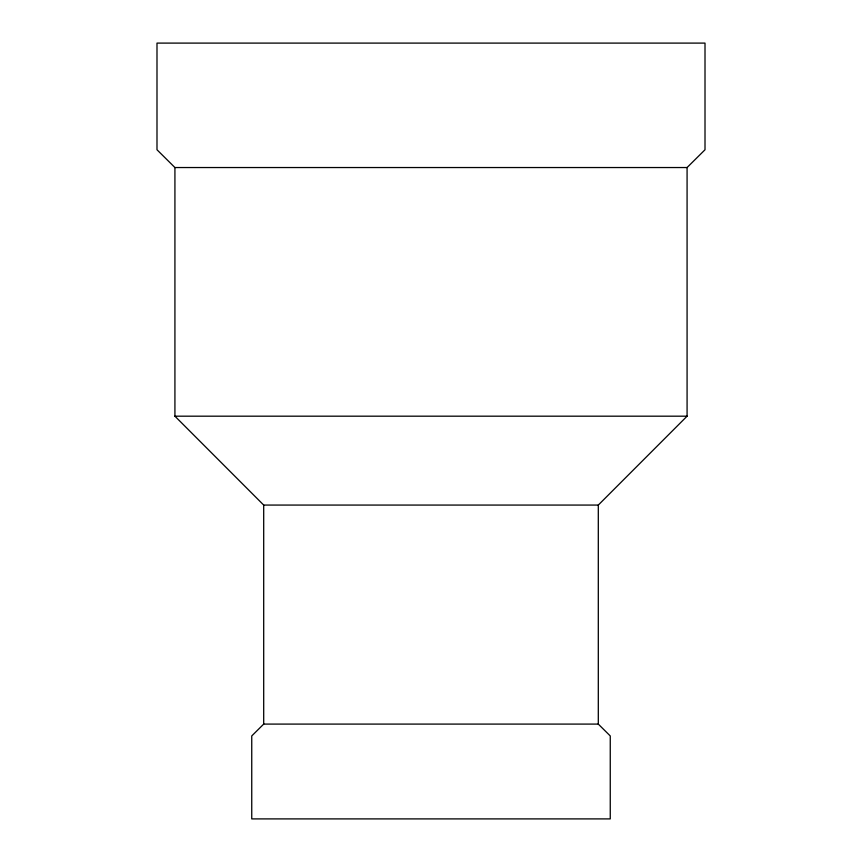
<?xml version="1.0" encoding="UTF-8"?>
<svg xmlns="http://www.w3.org/2000/svg" width="862" height="862" viewBox="0 0 862 862"><rect width="100%" height="100%" fill="white"/><g stroke="black" fill="none" stroke-linecap="round" stroke-linejoin="round"><path stroke-width="1.29" d="M598.303 724.091L263.697 724.091L251.747 735.943L251.747 818.9L610.253 818.9L610.253 735.943L598.303 724.091L598.303 505.067L687.079 416.184L687.079 167.54L705.008 149.762L705.008 43.1L156.992 43.1L156.992 149.762L174.921 167.54L687.079 167.54M174.921 167.54L174.921 416.184L687.079 416.184M174.921 416.184L263.697 505.067L598.303 505.067M263.697 505.067L263.697 724.091"/></g></svg>
